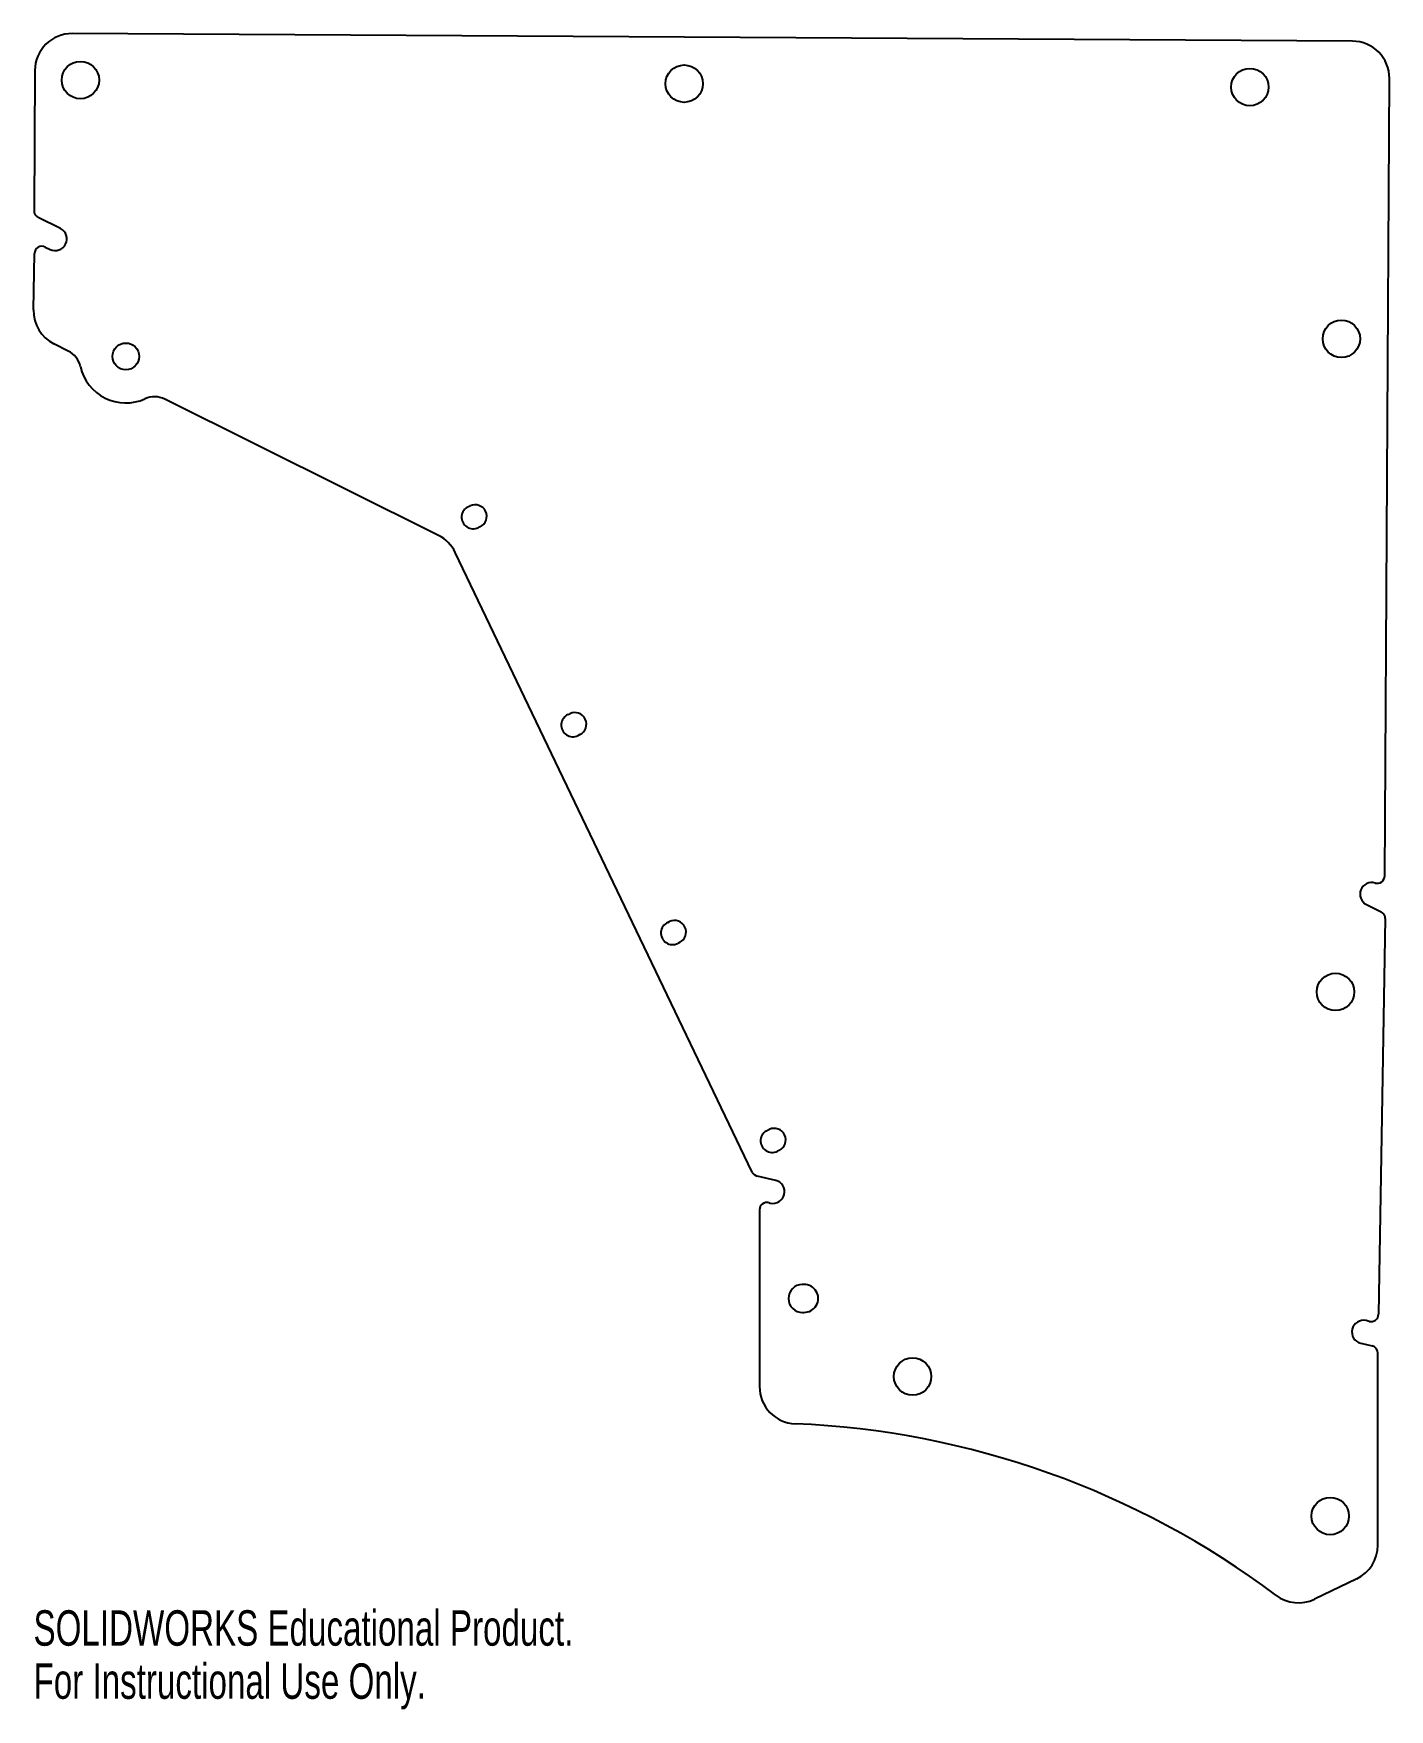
# Model space of a CAD drawing. Header units: inches. Extents: x 1.82 to 9.11, y -7.79 to 1.22.
import ezdxf

# ---------------------------------------------------------------- set-up
doc = ezdxf.new("R2010")
doc.units = ezdxf.units.IN
doc.header["$MEASUREMENT"] = 0
doc.styles.add('SLDTEXTSTYLE0', font='TXT', dxfattribs={"width": 0.7})

msp = doc.modelspace()

# ---------------------------------------------------------------- linework, layer by layer
at = {"color": 7, "linetype": 'Continuous', "lineweight": 25}
for p, q in [((8.9076, 1.1766), (2.0289, 1.2175)), ((1.8277, 1.0187), (1.8232, 0.2649)), ((9.0809, -3.3098), (9.1065, 0.9754)), ((1.9649, 0.1693), (1.8454, 0.2288)), ((1.8206, -0.2677), (1.8258, 0.035)), ((1.8836, 0.0702), (1.9092, 0.0574)), ((2.0064, -0.4889), (1.93, -0.4509)), ((3.9966, -1.4795), (2.5262, -0.7477)), ((4.1571, -1.3252), (4.1666, -1.3207)), ((4.2207, -1.4334), (4.2112, -1.4379)), ((5.6826, -4.9009), (4.0861, -1.5707)), ((4.6927, -2.4424), (4.7022, -2.4378)), ((4.7563, -2.5505), (4.7467, -2.5551)), ((8.9832, -3.4635), (9.0618, -3.5027)), ((5.2283, -3.5596), (5.2378, -3.555)), ((9.084, -3.5392), (9.0473, -5.6654)), ((5.2918, -3.6677), (5.2823, -3.6723)), ((5.7638, -4.6767), (5.7733, -4.6722)), ((5.8274, -4.7849), (5.8179, -4.7894)), ((5.8085, -4.946), (5.7095, -4.9225)), ((5.7214, -5.1045), (5.7214, -6.0542)), ((5.7707, -5.0655), (5.7796, -5.0677)), ((5.9603, -5.5054), (5.9513, -5.5054)), ((5.953, -5.6554), (5.9603, -5.6554)), ((8.9981, -5.7036), (8.9813, -5.6997)), ((8.9524, -5.8213), (9.0127, -5.8356)), ((9.0435, -6.9071), (9.0435, -5.8745)), ((8.9303, -7.0872), (8.7041, -7.1962))]:
    msp.add_line(p, q, dxfattribs=at)
for centre, radius in [((2.0724, 0.9673), 0.1005), ((5.3168, 0.948), 0.1005), ((8.3562, 0.9299), 0.1005), ((8.8481, -0.4231), 0.1005), ((2.3164, -0.5177), 0.072), ((8.8164, -3.9332), 0.1005), ((6.5439, -6), 0.1005), ((8.7881, -6.75), 0.1005)]:
    msp.add_circle(centre, radius, dxfattribs=at)
for centre, radius, start, end in [((2.0277, 1.0176), 0.2, 89.65901, 179.65901), ((8.9065, 0.9766), 0.2, 359.65901, 89.65901), ((1.8632, 0.2646), 0.04, 179.65901, 243.53896), ((1.9371, 0.1134), 0.0625, 243.53896, 63.53896), ((1.8658, 0.0343), 0.04, 63.53896, 179.01056), ((2.0202, -0.2728), 0.1996, 178.55043, 243.15213), ((1.9507, -0.6008), 0.125, 12.80324, 63.53896), ((2.3164, -0.5177), 0.25, 192.80324, 294.27469), ((2.4705, -0.8596), 0.125, 63.53896, 114.27469), ((4.183, -1.3821), 0.0625, 114.52977, 296.72832), ((4.1931, -1.3773), 0.0625, 296.12562, 115.13248), ((3.9089, -1.6552), 0.1963, 25.48853, 63.45315), ((4.7186, -2.4993), 0.0625, 114.52977, 296.72832), ((4.7287, -2.4944), 0.0625, 296.12562, 115.13248), ((9.0409, -3.3095), 0.04, 253.04977, 359.65901), ((9.0111, -3.4076), 0.0625, 73.04977, 243.53896), ((9.044, -3.5385), 0.04, 359.01056, 63.53896), ((5.2542, -3.6164), 0.0625, 114.52977, 296.72832), ((5.2643, -3.6116), 0.0625, 296.12562, 115.13248), ((5.7898, -4.7336), 0.0625, 114.52977, 296.72832), ((5.7999, -4.7287), 0.0625, 296.12562, 115.13248), ((5.7187, -4.8836), 0.04, 205.61371, 256.6386), ((5.794, -5.0068), 0.0625, 256.6386, 76.6386), ((5.7614, -5.1045), 0.04, 76.6386, 180), ((5.9522, -5.5804), 0.075, 90.7078, 270.60945), ((5.9618, -5.5804), 0.075, 268.85603, 91.14397), ((9.0073, -5.6647), 0.04, 256.6386, 359.01056), ((8.9668, -5.7605), 0.0625, 76.6386, 256.6386), ((9.0035, -5.8745), 0.04, 360, 76.6386), ((5.9216, -6.054), 0.2001, 180.0413, 267.6625), ((5.7219, -10.8704), 4.6204, 53.09216, 87.62427), ((8.8435, -6.907), 0.2, 295.711, 359.97988), ((8.617, -7.0156), 0.2005, 233.09571, 295.73545)]:
    msp.add_arc(centre, radius, start, end, dxfattribs=at)

# ---------------------------------------------------------------- texts
at = {"color": 7, "linetype": 'Continuous', "char_height": 0.1903, "attachment_point": 1, "style": 'SLDTEXTSTYLE0'}
for s, insert in [('SOLIDWORKS Educational Product.', (1.8205, -7.2563)), ('For Instructional Use Only.', (1.8205, -7.5417))]:
    msp.add_mtext(s, dxfattribs=dict(at, insert=insert))

doc.saveas('drawing.dxf')
